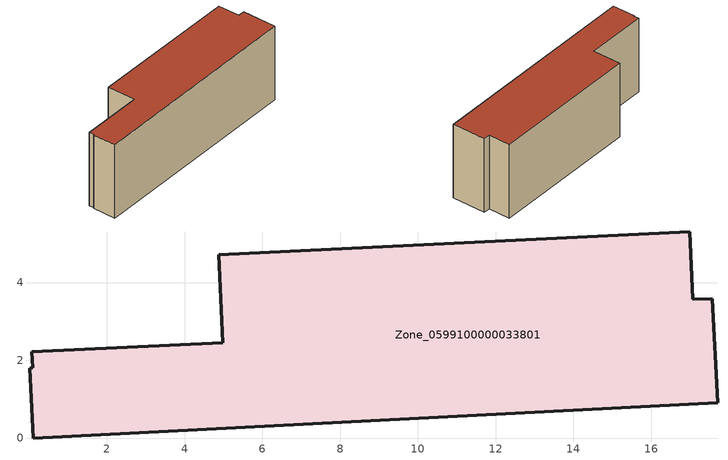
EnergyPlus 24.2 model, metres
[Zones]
Zone_0599100000033801
 floor ground (C_G): 0.09,1.8 0.06,2.22 4.98,2.45 4.88,4.72 17,5.3 17.08,3.57 17.58,3.58 17.71,0.9 0.1,0 0.02,1.79 z0
 wall outside (C_F): 17.71,0.9 17.58,3.58 17.08,3.57 17,5.3 4.88,4.72 4.98,2.45 0.06,2.22 0.09,1.8 0.02,1.79 0.1,0 17.71,0.9 z0:6.14
 roof outside (C_R): 0.06,2.22 0.09,1.8 0.02,1.79 0.1,0 17.71,0.9 17.58,3.58 17.08,3.57 17,5.3 4.88,4.72 4.98,2.45 z6.14
[BUILDING]
Pand.0599100000033801: North Axis=0; Terrain=City; Loads Convergence Tolerance Value=0.04; Temperature Convergence Tolerance Value=0.4; Solar Distribution=FullExterior; Maximum Number of Warmup Days=25; Minimum Number of Warmup Days=1
[Site:Location]
Rotterdam.The.Hague.AP_ZH_NLD Design_Conditions: Latitude=51.96; Longitude=4.45; Time Zone=1; Elevation=-4.5
[SITE:GROUNDTEMPERATURE:BUILDINGSURFACE]
18, 18, 18, 18, 18, 18, 18, 18, 18, 18, 18, 18
[MATERIAL] Thermal Absorptance=0.9; Solar Absorptance=0.7; Visible Absorptance=0.7
Name | Roughness | Thickness | Conductivity | Density | Specific Heat
G.TI.1946 | MediumSmooth | 0.15 | 1 | 540 | 1210
F.TI.1946 | Rough | 0.3 | 0.857143 | 1920 | 840
R.TI.1946 | MediumRough | 0.2 | 0.1 | 1500 | 1000
[CONSTRUCTION]
C_G: G.TI.1946
C_F: F.TI.1946
C_R: R.TI.1946
[ZONE]
Zone_0599100000033801: Type=1; Multiplier=1; Ceiling Height=Autocalculate; Volume=Autocalculate; Floor Area=autocalculate; Part of Total Floor Area=Yes
[ZONEINFILTRATION:DESIGNFLOWRATE]
Infil_Zone_0599100000033801: Zone or ZoneList or Space or SpaceList=Zone_0599100000033801; Schedule=AlwaysOn; Design Flow Rate Calculation Method=Flow/Area; Flow Rate per Floor Area=0.003; Constant Term Coefficient=1; Temperature Term Coefficient=0; Velocity Term Coefficient=0; Velocity Squared Term Coefficient=0
[HVACTEMPLATE:ZONE:IDEALLOADSAIRSYSTEM]
Zone_0599100000033801: Maximum Heating Supply Air Temperature=50; Minimum Cooling Supply Air Temperature=13; Maximum Heating Supply Air Humidity Ratio=0.0156; Minimum Cooling Supply Air Humidity Ratio=0.0077; Heating Limit=NoLimit; Cooling Limit=NoLimit; Dehumidification Control Type=ConstantSensibleHeatRatio; Cooling Sensible Heat Ratio=0.7; Dehumidification Setpoint=60; Humidification Control Type=None; Humidification Setpoint=30; Outdoor Air Method=None; Outdoor Air Flow Rate per Person=0.00944; Outdoor Air Flow Rate per Zone Floor Area=0; Outdoor Air Flow Rate per Zone=0; Demand Controlled Ventilation Type=None; Outdoor Air Economizer Type=NoEconomizer; Heat Recovery Type=None; Sensible Heat Recovery Effectiveness=0.7; Latent Heat Recovery Effectiveness=0.65
[ZONECONTROL:THERMOSTAT]
ThermostatControl_Zone_0599100000033801: Zone or ZoneList=Zone_0599100000033801; Control Type Schedule=DualSetpointControlType; Control 1=Thermostat_Zone_0599100000033801; Temperature Difference Between Cutout And Setpoint=0
[THERMOSTATSETPOINT:DUALSETPOINT]
Thermostat_Zone_0599100000033801: Heating Setpoint Temperature Schedule=HeatingSetpoint_Zone_0599100000033801; Cooling Setpoint Temperature Schedule=CoolingSetpoint_Zone_0599100000033801
[SCHEDULE:COMPACT]
HeatingSetpoint_Zone_0599100000033801: Through: 12/31, For: AllDays, Until: 24:00, 21
CoolingSetpoint_Zone_0599100000033801: Through: 12/31, For: AllDays, Until: 24:00, 24
DualSetpointControlType: Through: 12/31, For: AllDays, Until: 24:00, 4
AlwaysOn: Through: 12/31, For: AllDays, Until: 24:00, 1
